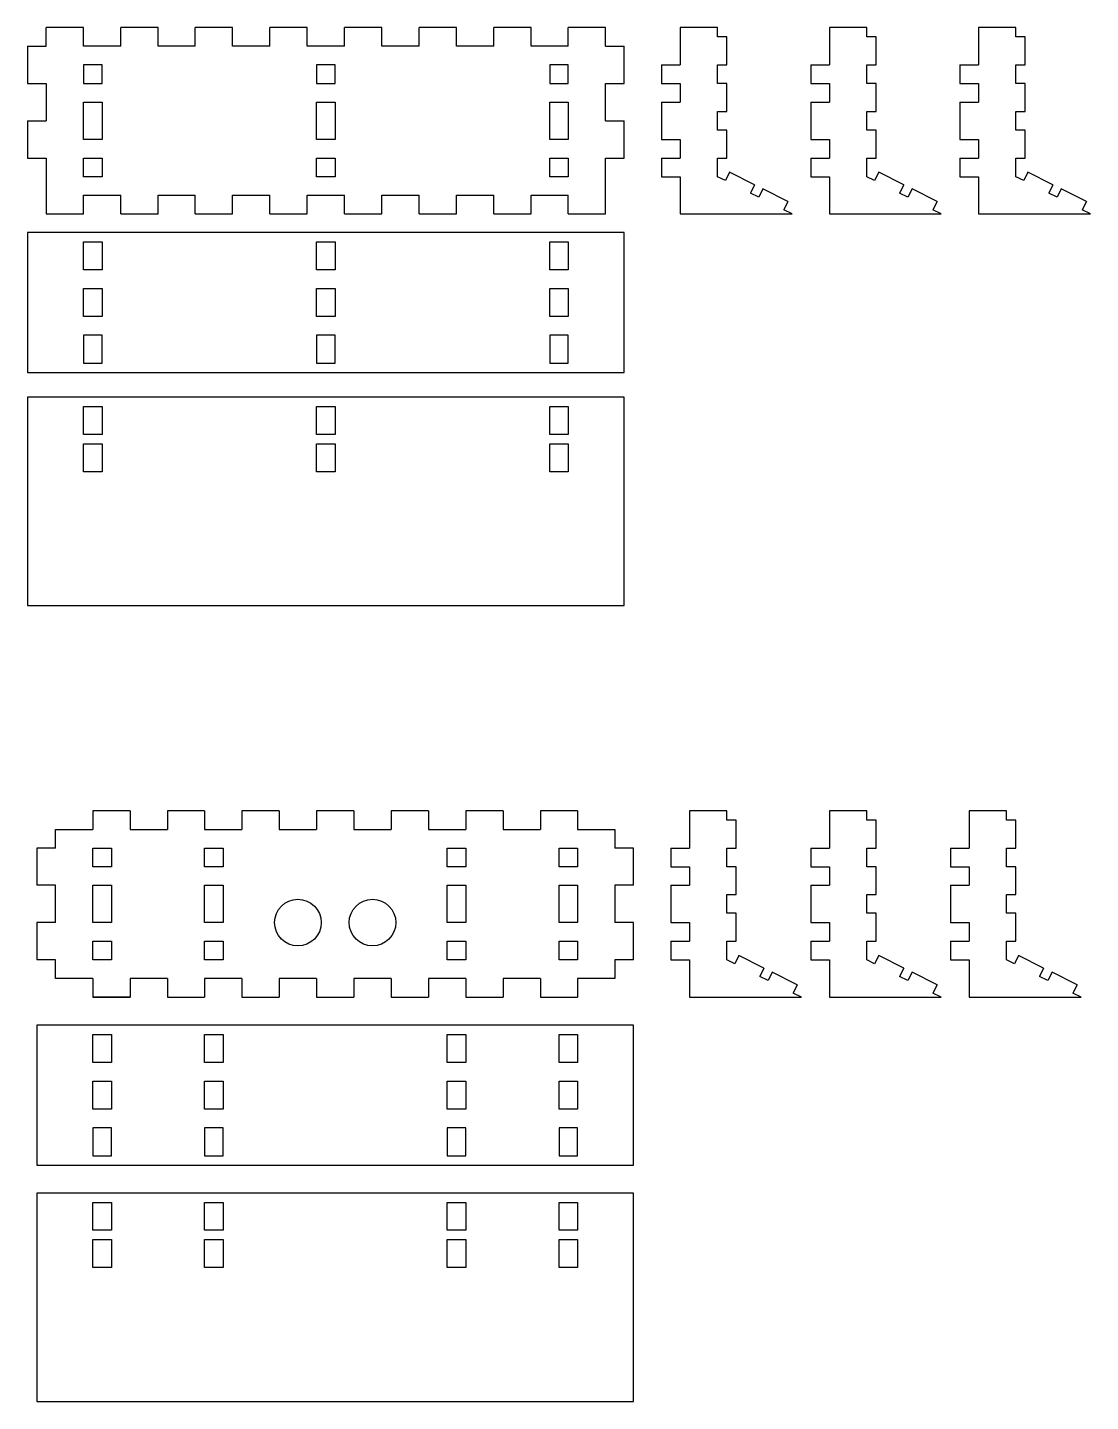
# Model space of a CAD drawing. Header units: inches. Extents: x -38 to 34.9, y -2.3 to 35.3.
# Drawn here: x -15.38 to -1.12, y 16.7 to 35.12 of the extents above; entities that cross this region are included whole.
import ezdxf

# ---------------------------------------------------------------- set-up
doc = ezdxf.new("R2010")
doc.units = ezdxf.units.IN
doc.header["$MEASUREMENT"] = 0
doc.layers.add('Cut', color=1, linetype='Continuous')

msp = doc.modelspace()

# ---------------------------------------------------------------- linework, layer by layer
at = {"layer": 'Cut'}
for p, q in [((-14.625, 35.125), (-15.125, 35.125)), ((-15.125, 34.875), (-15.125, 35.125)), ((-14.625, 34.875), (-14.625, 35.125)), ((-13.625, 35.125), (-14.125, 35.125)), ((-14.125, 34.875), (-14.125, 35.125)), ((-13.625, 34.875), (-13.625, 35.125)), ((-12.625, 35.125), (-13.125, 35.125)), ((-13.125, 34.875), (-13.125, 35.125)), ((-12.625, 34.875), (-12.625, 35.125)), ((-11.625, 35.125), (-12.125, 35.125)), ((-12.125, 34.875), (-12.125, 35.125)), ((-11.625, 34.875), (-11.625, 35.125)), ((-10.625, 35.125), (-11.125, 35.125)), ((-11.125, 34.875), (-11.125, 35.125)), ((-10.625, 34.875), (-10.625, 35.125)), ((-9.625, 35.125), (-10.125, 35.125)), ((-10.125, 34.875), (-10.125, 35.125)), ((-9.625, 34.875), (-9.625, 35.125)), ((-8.625, 35.125), (-9.125, 35.125)), ((-9.125, 34.875), (-9.125, 35.125)), ((-8.625, 34.875), (-8.625, 35.125)), ((-7.625, 35.125), (-8.125, 35.125)), ((-8.125, 34.875), (-8.125, 35.125)), ((-7.625, 34.875), (-7.625, 35.125)), ((-6.625, 35.125), (-6.625, 34.625)), ((-6.125, 35.125), (-6.625, 35.125)), ((-6.125, 35), (-6.125, 35.125)), ((-6, 35), (-6.125, 35)), ((-6, 34.625), (-6, 35)), ((-4.625, 35.125), (-4.625, 34.625)), ((-4.125, 35.125), (-4.625, 35.125)), ((-4.125, 35), (-4.125, 35.125)), ((-4, 35), (-4.125, 35)), ((-4, 34.625), (-4, 35)), ((-2.625, 35.125), (-2.625, 34.625)), ((-2.125, 35.125), (-2.625, 35.125)), ((-2.125, 35), (-2.125, 35.125)), ((-2, 35), (-2.125, 35)), ((-2, 34.625), (-2, 35)), ((-15.375, 34.875), (-15.375, 34.375)), ((-15.375, 34.875), (-15.125, 34.875)), ((-14.125, 34.875), (-14.625, 34.875)), ((-13.125, 34.875), (-13.625, 34.875)), ((-12.125, 34.875), (-12.625, 34.875)), ((-11.125, 34.875), (-11.625, 34.875)), ((-10.125, 34.875), (-10.625, 34.875)), ((-9.125, 34.875), (-9.625, 34.875)), ((-8.125, 34.875), (-8.625, 34.875)), ((-7.625, 34.875), (-7.375, 34.875)), ((-7.375, 34.375), (-7.375, 34.875)), ((-14.375, 34.625), (-14.625, 34.625)), ((-14.625, 34.625), (-14.625, 34.375)), ((-14.375, 34.375), (-14.375, 34.625)), ((-11.25, 34.625), (-11.5, 34.625)), ((-11.5, 34.625), (-11.5, 34.375)), ((-11.25, 34.375), (-11.25, 34.625)), ((-8.125, 34.625), (-8.375, 34.625)), ((-8.375, 34.625), (-8.375, 34.375)), ((-8.125, 34.375), (-8.125, 34.625)), ((-6.875, 34.625), (-6.875, 34.375)), ((-6.875, 34.625), (-6.625, 34.625)), ((-6.125, 34.375), (-6.125, 34.625)), ((-6.125, 34.625), (-6, 34.625)), ((-4.875, 34.625), (-4.875, 34.375)), ((-4.875, 34.625), (-4.625, 34.625)), ((-4.125, 34.375), (-4.125, 34.625)), ((-4.125, 34.625), (-4, 34.625)), ((-2.875, 34.625), (-2.875, 34.375)), ((-2.875, 34.625), (-2.625, 34.625)), ((-2.125, 34.375), (-2.125, 34.625)), ((-2.125, 34.625), (-2, 34.625)), ((-15.375, 34.375), (-15.125, 34.375)), ((-15.125, 34.375), (-15.125, 33.875)), ((-14.625, 34.375), (-14.375, 34.375)), ((-11.5, 34.375), (-11.25, 34.375)), ((-8.375, 34.375), (-8.125, 34.375)), ((-7.625, 33.875), (-7.625, 34.375)), ((-7.625, 34.375), (-7.375, 34.375)), ((-6.875, 34.375), (-6.625, 34.375)), ((-6.625, 34.375), (-6.625, 34.125)), ((-6, 34.375), (-6.125, 34.375)), ((-6, 34), (-6, 34.375)), ((-4.875, 34.375), (-4.625, 34.375)), ((-4.625, 34.375), (-4.625, 34.125)), ((-4, 34.375), (-4.125, 34.375)), ((-4, 34), (-4, 34.375)), ((-2.875, 34.375), (-2.625, 34.375)), ((-2.625, 34.375), (-2.625, 34.125)), ((-2, 34.375), (-2.125, 34.375)), ((-2, 34), (-2, 34.375)), ((-14.625, 34.125), (-14.375, 34.125)), ((-14.625, 33.625), (-14.625, 34.125)), ((-14.375, 34.125), (-14.375, 33.625)), ((-11.5, 34.125), (-11.25, 34.125)), ((-11.5, 33.625), (-11.5, 34.125)), ((-11.25, 34.125), (-11.25, 33.625)), ((-8.375, 34.125), (-8.125, 34.125)), ((-8.375, 33.625), (-8.375, 34.125)), ((-8.125, 34.125), (-8.125, 33.625)), ((-6.875, 34.125), (-6.875, 33.625)), ((-6.875, 34.125), (-6.625, 34.125)), ((-4.875, 34.125), (-4.875, 33.625)), ((-4.875, 34.125), (-4.625, 34.125)), ((-2.875, 34.125), (-2.875, 33.625)), ((-2.875, 34.125), (-2.625, 34.125)), ((-6.125, 33.75), (-6.125, 34)), ((-6.125, 34), (-6, 34)), ((-4.125, 33.75), (-4.125, 34)), ((-4.125, 34), (-4, 34)), ((-2.125, 33.75), (-2.125, 34)), ((-2.125, 34), (-2, 34)), ((-15.375, 33.875), (-15.375, 33.375)), ((-15.375, 33.875), (-15.125, 33.875)), ((-7.625, 33.875), (-7.375, 33.875)), ((-7.375, 33.375), (-7.375, 33.875)), ((-6, 33.75), (-6.125, 33.75)), ((-6, 33.375), (-6, 33.75)), ((-4, 33.75), (-4.125, 33.75)), ((-4, 33.375), (-4, 33.75)), ((-2, 33.75), (-2.125, 33.75)), ((-2, 33.375), (-2, 33.75)), ((-14.375, 33.625), (-14.625, 33.625)), ((-11.25, 33.625), (-11.5, 33.625)), ((-8.125, 33.625), (-8.375, 33.625)), ((-6.875, 33.625), (-6.625, 33.625)), ((-6.625, 33.625), (-6.625, 33.375)), ((-4.875, 33.625), (-4.625, 33.625)), ((-4.625, 33.625), (-4.625, 33.375)), ((-2.875, 33.625), (-2.625, 33.625)), ((-2.625, 33.625), (-2.625, 33.375)), ((-15.375, 33.375), (-15.125, 33.375)), ((-15.125, 33.375), (-15.125, 32.875)), ((-14.625, 33.375), (-14.375, 33.375)), ((-14.625, 33.125), (-14.625, 33.375)), ((-14.375, 33.375), (-14.375, 33.125)), ((-11.5, 33.375), (-11.25, 33.375)), ((-11.5, 33.125), (-11.5, 33.375)), ((-11.25, 33.375), (-11.25, 33.125)), ((-8.375, 33.375), (-8.125, 33.375)), ((-8.375, 33.125), (-8.375, 33.375)), ((-8.125, 33.375), (-8.125, 33.125)), ((-7.625, 32.875), (-7.625, 33.375)), ((-7.625, 33.375), (-7.375, 33.375)), ((-6.875, 33.375), (-6.875, 33.125)), ((-6.875, 33.375), (-6.625, 33.375)), ((-6.125, 33.125), (-6.125, 33.375)), ((-6.125, 33.375), (-6, 33.375)), ((-4.875, 33.375), (-4.875, 33.125)), ((-4.875, 33.375), (-4.625, 33.375)), ((-4.125, 33.125), (-4.125, 33.375)), ((-4.125, 33.375), (-4, 33.375)), ((-2.875, 33.375), (-2.875, 33.125)), ((-2.875, 33.375), (-2.625, 33.375)), ((-2.125, 33.125), (-2.125, 33.375)), ((-2.125, 33.375), (-2, 33.375)), ((-5.9635, 33.184), (-6.0194, 33.0722)), ((-5.6281, 33.0163), (-5.9635, 33.184)), ((-3.9635, 33.184), (-4.0194, 33.0722)), ((-3.6281, 33.0163), (-3.9635, 33.184)), ((-1.9635, 33.184), (-2.0194, 33.0722)), ((-1.6281, 33.0163), (-1.9635, 33.184)), ((-14.375, 33.125), (-14.625, 33.125)), ((-11.25, 33.125), (-11.5, 33.125)), ((-8.125, 33.125), (-8.375, 33.125)), ((-6.875, 33.125), (-6.625, 33.125)), ((-6.625, 33.125), (-6.625, 32.625)), ((-6.0194, 33.0722), (-6.125, 33.125)), ((-5.6281, 33.0163), (-5.684, 32.9045)), ((-4.875, 33.125), (-4.625, 33.125)), ((-4.625, 33.125), (-4.625, 32.625)), ((-4.0194, 33.0722), (-4.125, 33.125)), ((-3.6281, 33.0163), (-3.684, 32.9045)), ((-2.875, 33.125), (-2.625, 33.125)), ((-2.625, 33.125), (-2.625, 32.625)), ((-2.0194, 33.0722), (-2.125, 33.125)), ((-1.6281, 33.0163), (-1.684, 32.9045)), ((-15.125, 32.875), (-15.125, 32.625)), ((-14.625, 32.875), (-14.125, 32.875)), ((-14.625, 32.75), (-14.625, 32.875)), ((-14.125, 32.625), (-14.125, 32.875)), ((-13.625, 32.875), (-13.125, 32.875)), ((-13.625, 32.625), (-13.625, 32.875)), ((-13.125, 32.625), (-13.125, 32.875)), ((-12.625, 32.875), (-12.125, 32.875)), ((-12.625, 32.625), (-12.625, 32.875)), ((-12.125, 32.625), (-12.125, 32.875)), ((-11.625, 32.875), (-11.125, 32.875)), ((-11.625, 32.625), (-11.625, 32.875)), ((-11.125, 32.625), (-11.125, 32.875)), ((-10.625, 32.875), (-10.125, 32.875)), ((-10.625, 32.625), (-10.625, 32.875)), ((-10.125, 32.625), (-10.125, 32.875)), ((-9.625, 32.875), (-9.125, 32.875)), ((-9.625, 32.625), (-9.625, 32.875)), ((-9.125, 32.625), (-9.125, 32.875)), ((-8.625, 32.875), (-8.125, 32.875)), ((-8.625, 32.625), (-8.625, 32.875)), ((-8.125, 32.625), (-8.125, 32.875)), ((-7.625, 32.625), (-7.625, 32.875)), ((-5.5722, 32.8486), (-5.684, 32.9045)), ((-5.5163, 32.9604), (-5.5722, 32.8486)), ((-5.1809, 32.7927), (-5.5163, 32.9604)), ((-5.1809, 32.7927), (-5.2368, 32.6809)), ((-3.5722, 32.8486), (-3.684, 32.9045)), ((-3.5163, 32.9604), (-3.5722, 32.8486)), ((-3.1809, 32.7927), (-3.5163, 32.9604)), ((-3.1809, 32.7927), (-3.2368, 32.6809)), ((-1.5722, 32.8486), (-1.684, 32.9045)), ((-1.5163, 32.9604), (-1.5722, 32.8486)), ((-1.1809, 32.7927), (-1.5163, 32.9604)), ((-1.1809, 32.7927), (-1.2368, 32.6809)), ((-15.125, 32.625), (-14.625, 32.625)), ((-14.625, 32.625), (-14.625, 32.75)), ((-14.125, 32.625), (-13.625, 32.625)), ((-13.125, 32.625), (-12.625, 32.625)), ((-12.125, 32.625), (-11.625, 32.625)), ((-11.125, 32.625), (-10.625, 32.625)), ((-10.125, 32.625), (-9.625, 32.625)), ((-9.125, 32.625), (-8.625, 32.625)), ((-8.125, 32.625), (-7.625, 32.625)), ((-6.625, 32.625), (-5.125, 32.625)), ((-5.125, 32.625), (-5.2368, 32.6809)), ((-4.625, 32.625), (-3.125, 32.625)), ((-3.125, 32.625), (-3.2368, 32.6809)), ((-2.625, 32.625), (-1.125, 32.625)), ((-1.125, 32.625), (-1.2368, 32.6809)), ((-15.375, 32.375), (-15.375, 30.5)), ((-7.375, 32.375), (-15.375, 32.375)), ((-14.625, 32.25), (-14.375, 32.25)), ((-14.625, 31.875), (-14.625, 32.25)), ((-14.375, 32.25), (-14.375, 31.875)), ((-11.5, 32.25), (-11.25, 32.25)), ((-11.5, 31.875), (-11.5, 32.25)), ((-11.25, 32.25), (-11.25, 31.875)), ((-8.375, 32.25), (-8.125, 32.25)), ((-8.375, 31.875), (-8.375, 32.25)), ((-8.125, 32.25), (-8.125, 31.875)), ((-7.375, 30.5), (-7.375, 32.375)), ((-14.375, 31.875), (-14.625, 31.875)), ((-11.25, 31.875), (-11.5, 31.875)), ((-8.125, 31.875), (-8.375, 31.875)), ((-14.625, 31.625), (-14.375, 31.625)), ((-14.625, 31.25), (-14.625, 31.625)), ((-14.375, 31.625), (-14.375, 31.25)), ((-11.5, 31.625), (-11.25, 31.625)), ((-11.5, 31.25), (-11.5, 31.625)), ((-11.25, 31.625), (-11.25, 31.25)), ((-8.375, 31.625), (-8.125, 31.625)), ((-8.375, 31.25), (-8.375, 31.625)), ((-8.125, 31.625), (-8.125, 31.25)), ((-14.375, 31.25), (-14.625, 31.25)), ((-11.25, 31.25), (-11.5, 31.25)), ((-8.125, 31.25), (-8.375, 31.25)), ((-14.625, 31), (-14.625, 30.625)), ((-14.375, 31), (-14.625, 31)), ((-14.375, 30.625), (-14.375, 31)), ((-11.5, 31), (-11.5, 30.625)), ((-11.25, 31), (-11.5, 31)), ((-11.25, 30.625), (-11.25, 31)), ((-8.375, 31), (-8.375, 30.625)), ((-8.125, 31), (-8.375, 31)), ((-8.125, 30.625), (-8.125, 31)), ((-14.625, 30.625), (-14.375, 30.625)), ((-11.5, 30.625), (-11.25, 30.625)), ((-8.375, 30.625), (-8.125, 30.625)), ((-15.375, 30.5), (-7.375, 30.5)), ((-7.375, 30.1701), (-15.375, 30.1701)), ((-15.375, 30.1701), (-15.375, 27.375)), ((-14.625, 30.0451), (-14.375, 30.0451)), ((-14.625, 29.6701), (-14.625, 30.0451)), ((-14.375, 30.0451), (-14.375, 29.6701)), ((-11.5, 30.0451), (-11.25, 30.0451)), ((-11.5, 29.6701), (-11.5, 30.0451)), ((-11.25, 30.0451), (-11.25, 29.6701)), ((-8.375, 30.0451), (-8.125, 30.0451)), ((-8.375, 29.6701), (-8.375, 30.0451)), ((-8.125, 30.0451), (-8.125, 29.6701)), ((-7.375, 27.375), (-7.375, 30.1701)), ((-14.375, 29.6701), (-14.625, 29.6701)), ((-11.25, 29.6701), (-11.5, 29.6701)), ((-8.125, 29.6701), (-8.375, 29.6701)), ((-14.625, 29.5451), (-14.375, 29.5451)), ((-14.625, 29.1701), (-14.625, 29.5451)), ((-14.375, 29.5451), (-14.375, 29.1701)), ((-11.5, 29.5451), (-11.25, 29.5451)), ((-11.5, 29.1701), (-11.5, 29.5451)), ((-11.25, 29.5451), (-11.25, 29.1701)), ((-8.375, 29.5451), (-8.125, 29.5451)), ((-8.375, 29.1701), (-8.375, 29.5451)), ((-8.125, 29.5451), (-8.125, 29.1701)), ((-14.375, 29.1701), (-14.625, 29.1701)), ((-11.25, 29.1701), (-11.5, 29.1701)), ((-8.125, 29.1701), (-8.375, 29.1701)), ((-15.375, 27.375), (-7.375, 27.375)), ((-14.5, 24.625), (-14.5, 24.375)), ((-14, 24.625), (-14.5, 24.625)), ((-14, 24.625), (-14, 24.375)), ((-13.5, 24.625), (-13.5, 24.375)), ((-13, 24.625), (-13.5, 24.625)), ((-13, 24.625), (-13, 24.375)), ((-12.5, 24.625), (-12.5, 24.375)), ((-12, 24.625), (-12.5, 24.625)), ((-12, 24.625), (-12, 24.375)), ((-11.5, 24.625), (-11.5, 24.375)), ((-11, 24.625), (-11.5, 24.625)), ((-11, 24.625), (-11, 24.375)), ((-10.5, 24.625), (-10.5, 24.375)), ((-10, 24.625), (-10.5, 24.625)), ((-10, 24.625), (-10, 24.375)), ((-9.5, 24.625), (-9.5, 24.375)), ((-9, 24.625), (-9.5, 24.625)), ((-9, 24.625), (-9, 24.375)), ((-8, 24.625), (-8.5, 24.625)), ((-8.5, 24.625), (-8.5, 24.375)), ((-8, 24.625), (-8, 24.375)), ((-6.5, 24.625), (-6.5, 24.125)), ((-6, 24.625), (-6.5, 24.625)), ((-6, 24.5), (-6, 24.625)), ((-5.875, 24.5), (-6, 24.5)), ((-5.875, 24.125), (-5.875, 24.5)), ((-4.625, 24.625), (-4.625, 24.125)), ((-4.125, 24.625), (-4.625, 24.625)), ((-4.125, 24.5), (-4.125, 24.625)), ((-4, 24.5), (-4.125, 24.5)), ((-4, 24.125), (-4, 24.5)), ((-2.75, 24.625), (-2.75, 24.125)), ((-2.25, 24.625), (-2.75, 24.625)), ((-2.25, 24.5), (-2.25, 24.625)), ((-2.125, 24.5), (-2.25, 24.5)), ((-2.125, 24.125), (-2.125, 24.5)), ((-15, 24.375), (-14.5, 24.375)), ((-15, 24.125), (-15, 24.375)), ((-14, 24.375), (-13.5, 24.375)), ((-13, 24.375), (-12.5, 24.375)), ((-12, 24.375), (-11.5, 24.375)), ((-11, 24.375), (-10.5, 24.375)), ((-10, 24.375), (-9.5, 24.375)), ((-9, 24.375), (-8.5, 24.375)), ((-8, 24.375), (-7.5, 24.375)), ((-7.5, 24.375), (-7.5, 24.125)), ((-15.25, 24.125), (-15.25, 23.625)), ((-15, 24.125), (-15.25, 24.125)), ((-14.5, 24.125), (-14.25, 24.125)), ((-14.5, 23.875), (-14.5, 24.125)), ((-14.25, 24.125), (-14.25, 23.875)), ((-13, 24.125), (-12.75, 24.125)), ((-13, 23.875), (-13, 24.125)), ((-12.75, 24.125), (-12.75, 23.875)), ((-9.75, 24.125), (-9.5, 24.125)), ((-9.75, 23.875), (-9.75, 24.125)), ((-9.5, 24.125), (-9.5, 23.875)), ((-8.25, 24.125), (-8, 24.125)), ((-8.25, 23.875), (-8.25, 24.125)), ((-8, 24.125), (-8, 23.875)), ((-7.25, 24.125), (-7.5, 24.125)), ((-7.25, 23.625), (-7.25, 24.125)), ((-6.75, 24.125), (-6.75, 23.875)), ((-6.75, 24.125), (-6.5, 24.125)), ((-6, 23.875), (-6, 24.125)), ((-6, 24.125), (-5.875, 24.125)), ((-4.875, 24.125), (-4.875, 23.875)), ((-4.875, 24.125), (-4.625, 24.125)), ((-4.125, 23.875), (-4.125, 24.125)), ((-4.125, 24.125), (-4, 24.125)), ((-3, 24.125), (-3, 23.875)), ((-3, 24.125), (-2.75, 24.125)), ((-2.25, 23.875), (-2.25, 24.125)), ((-2.25, 24.125), (-2.125, 24.125)), ((-14.25, 23.875), (-14.5, 23.875)), ((-12.75, 23.875), (-13, 23.875)), ((-9.5, 23.875), (-9.75, 23.875)), ((-8, 23.875), (-8.25, 23.875)), ((-6.75, 23.875), (-6.5, 23.875)), ((-6.5, 23.875), (-6.5, 23.625)), ((-5.875, 23.875), (-6, 23.875)), ((-5.875, 23.5), (-5.875, 23.875)), ((-4.875, 23.875), (-4.625, 23.875)), ((-4.625, 23.875), (-4.625, 23.625)), ((-4, 23.875), (-4.125, 23.875)), ((-4, 23.5), (-4, 23.875)), ((-3, 23.875), (-2.75, 23.875)), ((-2.75, 23.875), (-2.75, 23.625)), ((-2.125, 23.875), (-2.25, 23.875)), ((-2.125, 23.5), (-2.125, 23.875)), ((-15, 23.625), (-15.25, 23.625)), ((-15, 23.125), (-15, 23.625)), ((-14.5, 23.625), (-14.25, 23.625)), ((-14.5, 23.125), (-14.5, 23.625)), ((-14.25, 23.625), (-14.25, 23.125)), ((-13, 23.625), (-12.75, 23.625)), ((-13, 23.125), (-13, 23.625)), ((-12.75, 23.625), (-12.75, 23.125)), ((-9.75, 23.625), (-9.5, 23.625)), ((-9.75, 23.125), (-9.75, 23.625)), ((-9.5, 23.625), (-9.5, 23.125)), ((-8.25, 23.625), (-8, 23.625)), ((-8.25, 23.125), (-8.25, 23.625)), ((-8, 23.625), (-8, 23.125)), ((-7.25, 23.625), (-7.5, 23.625)), ((-7.5, 23.625), (-7.5, 23.125)), ((-6.75, 23.625), (-6.75, 23.125)), ((-6.75, 23.625), (-6.5, 23.625)), ((-4.875, 23.625), (-4.875, 23.125)), ((-4.875, 23.625), (-4.625, 23.625)), ((-3, 23.625), (-3, 23.125)), ((-3, 23.625), (-2.75, 23.625)), ((-6, 23.25), (-6, 23.5)), ((-6, 23.5), (-5.875, 23.5)), ((-4.125, 23.25), (-4.125, 23.5)), ((-4.125, 23.5), (-4, 23.5)), ((-2.25, 23.25), (-2.25, 23.5)), ((-2.25, 23.5), (-2.125, 23.5)), ((-5.875, 23.25), (-6, 23.25)), ((-5.875, 22.875), (-5.875, 23.25)), ((-4, 23.25), (-4.125, 23.25)), ((-4, 22.875), (-4, 23.25)), ((-2.125, 23.25), (-2.25, 23.25)), ((-2.125, 22.875), (-2.125, 23.25)), ((-15, 23.125), (-15.25, 23.125)), ((-15.25, 23.125), (-15.25, 22.625)), ((-14.25, 23.125), (-14.5, 23.125)), ((-12.75, 23.125), (-13, 23.125)), ((-9.5, 23.125), (-9.75, 23.125)), ((-8, 23.125), (-8.25, 23.125)), ((-7.25, 23.125), (-7.5, 23.125)), ((-7.25, 22.625), (-7.25, 23.125)), ((-6.75, 23.125), (-6.5, 23.125)), ((-6.5, 23.125), (-6.5, 22.875)), ((-4.875, 23.125), (-4.625, 23.125)), ((-4.625, 23.125), (-4.625, 22.875)), ((-3, 23.125), (-2.75, 23.125)), ((-2.75, 23.125), (-2.75, 22.875)), ((-14.5, 22.875), (-14.25, 22.875)), ((-14.5, 22.625), (-14.5, 22.875)), ((-14.25, 22.875), (-14.25, 22.625)), ((-13, 22.875), (-12.75, 22.875)), ((-13, 22.625), (-13, 22.875)), ((-12.75, 22.875), (-12.75, 22.625)), ((-9.75, 22.875), (-9.5, 22.875)), ((-9.75, 22.625), (-9.75, 22.875)), ((-9.5, 22.875), (-9.5, 22.625)), ((-8.25, 22.875), (-8, 22.875)), ((-8.25, 22.625), (-8.25, 22.875)), ((-8, 22.875), (-8, 22.625)), ((-6.75, 22.875), (-6.75, 22.625)), ((-6.75, 22.875), (-6.5, 22.875)), ((-6, 22.625), (-6, 22.875)), ((-6, 22.875), (-5.875, 22.875)), ((-4.875, 22.875), (-4.875, 22.625)), ((-4.875, 22.875), (-4.625, 22.875)), ((-4.125, 22.625), (-4.125, 22.875)), ((-4.125, 22.875), (-4, 22.875)), ((-3, 22.875), (-3, 22.625)), ((-3, 22.875), (-2.75, 22.875)), ((-2.25, 22.625), (-2.25, 22.875)), ((-2.25, 22.875), (-2.125, 22.875)), ((-5.8385, 22.684), (-5.8944, 22.5722)), ((-5.5031, 22.5163), (-5.8385, 22.684)), ((-3.9635, 22.684), (-4.0194, 22.5722)), ((-3.6281, 22.5163), (-3.9635, 22.684)), ((-2.0885, 22.684), (-2.1444, 22.5722)), ((-1.7531, 22.5163), (-2.0885, 22.684)), ((-15, 22.625), (-15.25, 22.625)), ((-15, 22.375), (-15, 22.625)), ((-14.25, 22.625), (-14.5, 22.625)), ((-12.75, 22.625), (-13, 22.625)), ((-9.5, 22.625), (-9.75, 22.625)), ((-8, 22.625), (-8.25, 22.625)), ((-7.25, 22.625), (-7.5, 22.625)), ((-7.5, 22.625), (-7.5, 22.375)), ((-6.75, 22.625), (-6.5, 22.625)), ((-6.5, 22.625), (-6.5, 22.125)), ((-5.8944, 22.5722), (-6, 22.625)), ((-5.5031, 22.5163), (-5.559, 22.4045)), ((-4.875, 22.625), (-4.625, 22.625)), ((-4.625, 22.625), (-4.625, 22.125)), ((-4.0194, 22.5722), (-4.125, 22.625)), ((-3.6281, 22.5163), (-3.684, 22.4045)), ((-3, 22.625), (-2.75, 22.625)), ((-2.75, 22.625), (-2.75, 22.125)), ((-2.1444, 22.5722), (-2.25, 22.625)), ((-1.7531, 22.5163), (-1.809, 22.4045)), ((-14.5, 22.375), (-15, 22.375)), ((-14.5, 22.375), (-14.5, 22.125)), ((-14, 22.375), (-14, 22.125)), ((-13.5, 22.375), (-14, 22.375)), ((-13.5, 22.375), (-13.5, 22.125)), ((-13, 22.375), (-13, 22.125)), ((-12.5, 22.375), (-13, 22.375)), ((-12.5, 22.375), (-12.5, 22.125)), ((-12, 22.375), (-12, 22.125)), ((-11.5, 22.375), (-12, 22.375)), ((-11.5, 22.375), (-11.5, 22.125)), ((-11, 22.375), (-11, 22.125)), ((-10.5, 22.375), (-11, 22.375)), ((-10.5, 22.375), (-10.5, 22.125)), ((-10, 22.375), (-10, 22.125)), ((-9.5, 22.375), (-10, 22.375)), ((-9.5, 22.375), (-9.5, 22.125)), ((-9, 22.375), (-9, 22.125)), ((-8.5, 22.375), (-9, 22.375)), ((-8.5, 22.375), (-8.5, 22.125)), ((-7.5, 22.375), (-8, 22.375)), ((-8, 22.375), (-8, 22.125)), ((-5.4472, 22.3486), (-5.559, 22.4045)), ((-5.3913, 22.4604), (-5.4472, 22.3486)), ((-5.0559, 22.2927), (-5.3913, 22.4604)), ((-5.0559, 22.2927), (-5.1118, 22.1809)), ((-3.5722, 22.3486), (-3.684, 22.4045)), ((-3.5163, 22.4604), (-3.5722, 22.3486)), ((-3.1809, 22.2927), (-3.5163, 22.4604)), ((-3.1809, 22.2927), (-3.2368, 22.1809)), ((-1.6972, 22.3486), (-1.809, 22.4045)), ((-1.6413, 22.4604), (-1.6972, 22.3486)), ((-1.3059, 22.2927), (-1.6413, 22.4604)), ((-1.3059, 22.2927), (-1.3618, 22.1809)), ((-14, 22.125), (-14.5, 22.125)), ((-14.5, 22.125), (-14, 22.125)), ((-13.5, 22.125), (-13, 22.125)), ((-12.5, 22.125), (-12, 22.125)), ((-11.5, 22.125), (-11, 22.125)), ((-10.5, 22.125), (-10, 22.125)), ((-9.5, 22.125), (-9, 22.125)), ((-8.5, 22.125), (-8, 22.125)), ((-6.5, 22.125), (-5, 22.125)), ((-5, 22.125), (-5.1118, 22.1809)), ((-4.625, 22.125), (-3.125, 22.125)), ((-3.125, 22.125), (-3.2368, 22.1809)), ((-2.75, 22.125), (-1.25, 22.125)), ((-1.25, 22.125), (-1.3618, 22.1809)), ((-15.25, 21.75), (-15.25, 19.875)), ((-7.25, 21.75), (-15.25, 21.75)), ((-7.25, 19.875), (-7.25, 21.75)), ((-14.5, 21.625), (-14.25, 21.625)), ((-14.5, 21.25), (-14.5, 21.625)), ((-14.25, 21.625), (-14.25, 21.25)), ((-13, 21.625), (-12.75, 21.625)), ((-13, 21.25), (-13, 21.625)), ((-12.75, 21.625), (-12.75, 21.25)), ((-9.75, 21.625), (-9.5, 21.625)), ((-9.75, 21.25), (-9.75, 21.625)), ((-9.5, 21.625), (-9.5, 21.25)), ((-8.25, 21.625), (-8, 21.625)), ((-8.25, 21.25), (-8.25, 21.625)), ((-8, 21.625), (-8, 21.25)), ((-14.25, 21.25), (-14.5, 21.25)), ((-12.75, 21.25), (-13, 21.25)), ((-9.5, 21.25), (-9.75, 21.25)), ((-8, 21.25), (-8.25, 21.25)), ((-14.5, 21), (-14.25, 21)), ((-14.5, 20.625), (-14.5, 21)), ((-14.25, 21), (-14.25, 20.625)), ((-13, 21), (-12.75, 21)), ((-13, 20.625), (-13, 21)), ((-12.75, 21), (-12.75, 20.625)), ((-9.75, 21), (-9.5, 21)), ((-9.75, 20.625), (-9.75, 21)), ((-9.5, 21), (-9.5, 20.625)), ((-8.25, 21), (-8, 21)), ((-8.25, 20.625), (-8.25, 21)), ((-8, 21), (-8, 20.625)), ((-14.25, 20.625), (-14.5, 20.625)), ((-12.75, 20.625), (-13, 20.625)), ((-9.5, 20.625), (-9.75, 20.625)), ((-8, 20.625), (-8.25, 20.625)), ((-14.5, 20.375), (-14.5, 20)), ((-14.25, 20.375), (-14.5, 20.375)), ((-14.25, 20), (-14.25, 20.375)), ((-13, 20.375), (-13, 20)), ((-12.75, 20.375), (-13, 20.375)), ((-12.75, 20), (-12.75, 20.375)), ((-9.75, 20.375), (-9.75, 20)), ((-9.5, 20.375), (-9.75, 20.375)), ((-9.5, 20), (-9.5, 20.375)), ((-8.25, 20.375), (-8.25, 20)), ((-8, 20.375), (-8.25, 20.375)), ((-8, 20), (-8, 20.375)), ((-14.5, 20), (-14.25, 20)), ((-13, 20), (-12.75, 20)), ((-9.75, 20), (-9.5, 20)), ((-8.25, 20), (-8, 20)), ((-15.25, 19.875), (-7.25, 19.875)), ((-7.25, 19.5), (-15.25, 19.5)), ((-15.25, 19.5), (-15.25, 16.7049)), ((-14.5, 19.375), (-14.25, 19.375)), ((-14.5, 19), (-14.5, 19.375)), ((-14.25, 19.375), (-14.25, 19)), ((-13, 19.375), (-12.75, 19.375)), ((-13, 19), (-13, 19.375)), ((-12.75, 19.375), (-12.75, 19)), ((-9.75, 19.375), (-9.5, 19.375)), ((-9.75, 19), (-9.75, 19.375)), ((-9.5, 19.375), (-9.5, 19)), ((-8.25, 19.375), (-8, 19.375)), ((-8.25, 19), (-8.25, 19.375)), ((-8, 19.375), (-8, 19)), ((-7.25, 16.7049), (-7.25, 19.5)), ((-14.25, 19), (-14.5, 19)), ((-12.75, 19), (-13, 19)), ((-9.5, 19), (-9.75, 19)), ((-8, 19), (-8.25, 19)), ((-14.5, 18.875), (-14.25, 18.875)), ((-14.5, 18.5), (-14.5, 18.875)), ((-14.25, 18.875), (-14.25, 18.5)), ((-13, 18.875), (-12.75, 18.875)), ((-13, 18.5), (-13, 18.875)), ((-12.75, 18.875), (-12.75, 18.5)), ((-9.75, 18.875), (-9.5, 18.875)), ((-9.75, 18.5), (-9.75, 18.875)), ((-9.5, 18.875), (-9.5, 18.5)), ((-8.25, 18.875), (-8, 18.875)), ((-8.25, 18.5), (-8.25, 18.875)), ((-8, 18.875), (-8, 18.5)), ((-14.25, 18.5), (-14.5, 18.5)), ((-12.75, 18.5), (-13, 18.5)), ((-9.5, 18.5), (-9.75, 18.5)), ((-8, 18.5), (-8.25, 18.5)), ((-15.25, 16.7049), (-7.25, 16.7049))]:
    msp.add_line(p, q, dxfattribs=at)
for centre in [(-11.75, 23.125), (-10.75, 23.125)]:
    msp.add_circle(centre, 0.3125, dxfattribs=at)

doc.saveas('drawing.dxf')
